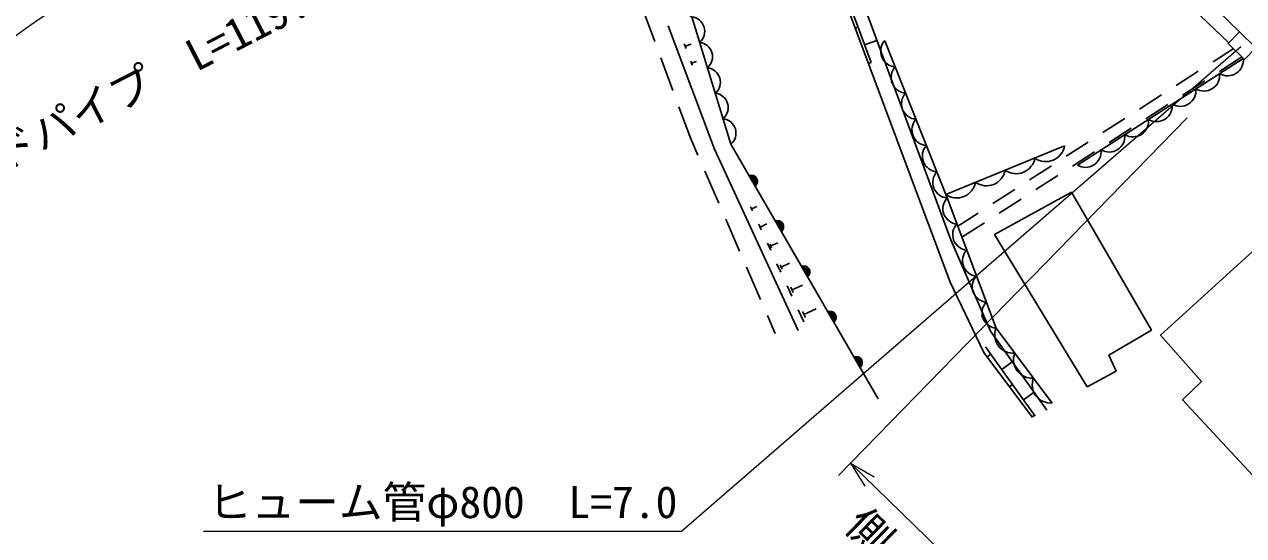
# Model space of a CAD drawing. Units: millimetres, scale not verified. Extents: x 40000 to 680000, y 20000 to 380000.
# Drawn here: x 144470 to 214234, y 239512 to 268798 of the extents above; entities that cross this region are included whole.
import ezdxf
from ezdxf.enums import TextEntityAlignment as Align

# ---------------------------------------------------------------- set-up
doc = ezdxf.new("R2010")
doc.units = ezdxf.units.MM
doc.header["$LTSCALE"] = 1000
doc.layers.add('M-BGD', color=7, linetype='Continuous', lineweight=25)
doc.layers.add('M-STR-HTXT', color=7, linetype='Continuous', lineweight=13)
doc.styles.add('ＭＳ ゴシック', font='')
doc.styles.get('ＭＳ ゴシック').set_extended_font_data('MS Gothic')

msp = doc.modelspace()

# ---------------------------------------------------------------- linework, layer by layer
at = {"layer": 'M-BGD'}
for p, q in [((182878, 296138), (193321, 267687)), ((197446, 254026), (181951, 295524)), ((182327, 295462), (192916, 266614)), ((179901, 269557), (180541, 267822)), ((192175, 268632), (192014, 268573)), ((182329, 267407), (182228, 267676)), ((182279, 267541), (182615, 267668)), ((193249, 267881), (192545, 267623)), ((212484, 266658), (213642, 267405)), ((180886, 266884), (181578, 265007)), ((182684, 266460), (182601, 266682)), ((182643, 266571), (182920, 266675)), ((192916, 266614), (192766, 266559)), ((204723, 260734), (214214, 266849)), ((212847, 266102), (214130, 266930)), ((210382, 265304), (211643, 266117)), ((210745, 264748), (212006, 265561)), ((208281, 263949), (209542, 264762)), ((181924, 264069), (182563, 262335)), ((208644, 263393), (209905, 264206)), ((206180, 262595), (207441, 263407)), ((182563, 262335), (183010, 261304)), ((206543, 262039), (207804, 262851)), ((193323, 247346), (184897, 261938)), ((197195, 259050), (203992, 261831)), ((204079, 261240), (205339, 262053)), ((204442, 260684), (205703, 261497)), ((183408, 260386), (184204, 258551)), ((201977, 259885), (203238, 260698)), ((202341, 259330), (203601, 260142)), ((199876, 258531), (201137, 259344)), ((186136, 258111), (186025, 258353)), ((186080, 258232), (186382, 258371)), ((200239, 257975), (201500, 258788)), ((184601, 257634), (185397, 255799)), ((197877, 257242), (199036, 257989)), ((198115, 256606), (199399, 257433)), ((186635, 257028), (186488, 257346)), ((186562, 257187), (186960, 257370)), ((187174, 255857), (186989, 256259)), ((187228, 256004), (187135, 256205)), ((187182, 256105), (187583, 256290)), ((185795, 254881), (186591, 253047)), ((187755, 254594), (187529, 255086)), ((187822, 254773), (187709, 255019)), ((187765, 254896), (188257, 255123)), ((199369, 249999), (197446, 254026)), ((188384, 253229), (188112, 253818)), ((188463, 253444), (188328, 253739)), ((188395, 253592), (188985, 253863)), ((186989, 252129), (187436, 251098)), ((189062, 251755), (188743, 252450)), ((189156, 252009), (188996, 252356)), ((189076, 252183), (189770, 252502)), ((199750, 251220), (202980, 246699)), ((202149, 246284), (199369, 249999)), ((199470, 250322), (202301, 246360)), ((199765, 249909), (199551, 249756)), ((201000, 249471), (200390, 249035)), ((201015, 248160), (200839, 248034)), ((202250, 247721), (201640, 247285)), ((202265, 246411), (202127, 246313))]:
    msp.add_line(p, q, dxfattribs=at)
for points in [[(183433, 296820), (208366, 273846), (213992, 268363)], [(182944, 296219), (207716, 273161), (213392, 267748)], [(184897, 261938), (182658, 269225), (181946, 269671), (178174, 280333), (176164, 285425)], [(188742, 251256), (183957, 261648), (181307, 268705)], [(193321, 267687), (197485, 256451), (199750, 251220)], [(193697, 267863), (197274, 258852), (200067, 251396), (203288, 247109)]]:
    msp.add_lwpolyline(points, dxfattribs=at)
for points in [[(213992, 268363), (214927, 267452), (214278, 266786), (213343, 267697)], [(205281, 248044), (199984, 256759), (204383, 259183), (208956, 251285), (206531, 249848), (206938, 248930)], [(215359, 256339), (217430, 254415), (219620, 256260), (223921, 252276), (222558, 250741), (223788, 249286), (221046, 246330), (221542, 245718), (216540, 241051), (210743, 247291), (211831, 248348), (209483, 250991)]]:
    msp.add_lwpolyline(points, close=True, dxfattribs=at)
for centre, radius, start, end in [((182566, 268399), 831, 310.55712, 83.5957), ((183013, 266942), 831, 310.55712, 83.5957), ((194369, 267261), 903, 138.14242, 265.15627), ((213319, 266749), 900, 239.19303, 6.39181), ((183461, 265484), 831, 310.55712, 83.5957), ((194966, 265759), 903, 138.14242, 265.15627), ((211963, 265875), 900, 239.19303, 6.39181), ((183909, 264027), 831, 310.55712, 83.5957), ((195562, 264257), 903, 138.14242, 265.15627), ((210607, 265002), 900, 239.19303, 6.39181), ((209251, 264128), 900, 239.19303, 6.39181), ((184356, 262569), 831, 310.55712, 83.5957), ((196158, 262755), 903, 138.14242, 265.15627), ((207896, 263254), 900, 239.19303, 6.39181), ((206540, 262381), 900, 239.19303, 6.39181), ((196754, 261254), 903, 138.14242, 265.15627), ((202918, 262032), 1093, 235.09862, 349.40649), ((201219, 261337), 1093, 235.09862, 349.40649), ((205184, 261507), 900, 239.19303, 6.39181), ((197350, 259752), 903, 138.14242, 265.15627), ((199519, 260642), 1093, 235.09862, 349.40649), ((186063, 259810), 354, 308.80161, 111.20679), ((186063, 259810), 283, 311.02565, 108.98275), ((186063, 259810), 212, 314.77198, 105.23643), ((186063, 259810), 142, 322.48371, 97.5247), ((186063, 259810), 100, 332.80137, 87.20703), ((197820, 259947), 1093, 235.09862, 349.40649), ((197913, 258241), 884, 136.27882, 264.7895), ((187563, 257213), 354, 308.80161, 111.20679), ((187563, 257213), 283, 311.02565, 108.98275), ((187563, 257213), 212, 314.77198, 105.23643), ((187563, 257213), 142, 322.48371, 97.5247), ((187563, 257213), 100, 332.80137, 87.20703), ((198471, 256750), 884, 136.27882, 264.7895), ((199030, 255259), 884, 136.27882, 264.7895), ((189063, 254615), 354, 308.80161, 111.20679), ((189063, 254615), 283, 311.02565, 108.98275), ((189063, 254615), 212, 314.77198, 105.23643), ((189063, 254615), 142, 322.48371, 97.5247), ((189063, 254615), 100, 332.80137, 87.20703), ((199588, 253768), 884, 136.27882, 264.7895), ((200147, 252276), 884, 136.27882, 264.7895), ((190563, 252017), 354, 308.80161, 111.20679), ((190563, 252017), 283, 311.02565, 108.98275), ((190563, 252017), 212, 314.77198, 105.23643), ((190563, 252017), 142, 322.48371, 97.5247), ((190563, 252017), 100, 332.80137, 87.20703), ((201042, 251011), 1049, 158.47446, 275.37638), ((192063, 249419), 354, 308.80161, 111.20679), ((202116, 249582), 1049, 158.47446, 275.37638), ((192063, 249419), 283, 311.02565, 108.98275), ((192063, 249419), 212, 314.77198, 105.23643), ((192063, 249419), 142, 322.48371, 97.5247), ((192063, 249419), 100, 332.80137, 87.20703), ((203190, 248154), 1049, 158.47446, 275.37638)]:
    msp.add_arc(centre, radius, start, end, dxfattribs=at)
at = {"layer": 'M-STR-HTXT'}
for p, q in [((211011, 263434), (191051, 242949)), ((191749, 243665), (208189, 227646)), ((191749, 243665), (192561, 242350)), ((191749, 243665), (193085, 242887))]:
    msp.add_line(p, q, dxfattribs=at)
msp.add_lwpolyline([(214070, 267518), (182073, 239746), (154722, 239746)], dxfattribs=at)
msp.add_arc((158677, 249172), 23984, 69.022, 165.06911, dxfattribs=at)

# ---------------------------------------------------------------- texts
at = {"layer": 'M-STR-HTXT', "style": 'ＭＳ ゴシック'}
for s, rotation, p in [('ガードパイプ  L=119.0', 27.229, (150668, 263561)), ('側\u3000\u3000溝 L=23.0', 315.742, (197640, 233038))]:
    msp.add_text(s, height=1833, rotation=rotation, dxfattribs=at).set_placement(p, align=Align.BOTTOM_CENTER)
msp.add_text('ヒューム管φ800\u3000L=7.0', height=1833, dxfattribs=at).set_placement((168400, 241434), align=Align.MIDDLE_CENTER)

doc.saveas('drawing.dxf')
